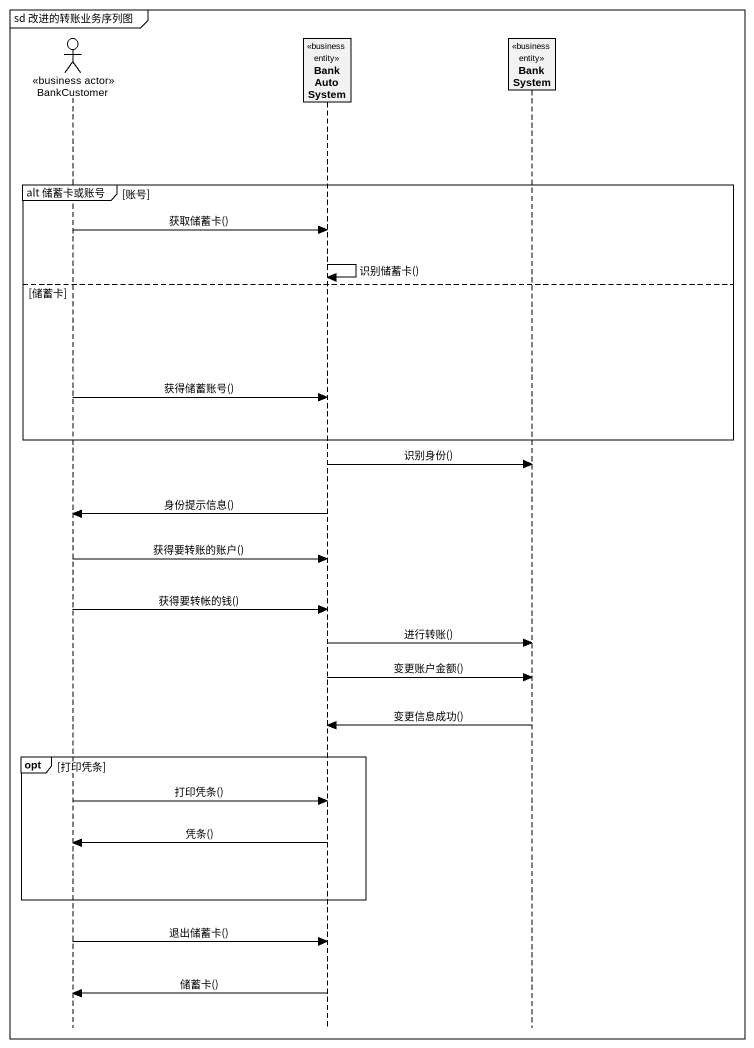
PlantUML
@startuml
mainframe sd 改进的转账业务序列图
hide footbox
actor BankCustomer <<business actor>>
participant BankAutoSystem <<business entity>>
participant BankSystem <<business entity>>

group alt 储蓄卡或账号 [账号]
  BankCustomer -> BankAutoSystem : 获取储蓄卡()
  BankAutoSystem -> BankAutoSystem : 识别储蓄卡()
else 储蓄卡
  BankCustomer -> BankAutoSystem : 获得储蓄账号()
end
BankAutoSystem -> BankSystem : 识别身份()
BankAutoSystem -> BankCustomer : 身份提示信息()
BankCustomer -> BankAutoSystem : 获得要转账的账户()
BankCustomer -> BankAutoSystem : 获得要转帐的钱()
BankAutoSystem -> BankSystem : 进行转账()
BankAutoSystem -> BankSystem : 变更账户金额()
BankSystem -> BankAutoSystem : 变更信息成功()
opt 打印凭条
  BankCustomer -> BankAutoSystem : 打印凭条()
  BankAutoSystem -> BankCustomer : 凭条()
end
BankCustomer -> BankAutoSystem : 退出储蓄卡()
BankAutoSystem -> BankCustomer : 储蓄卡()
@enduml
